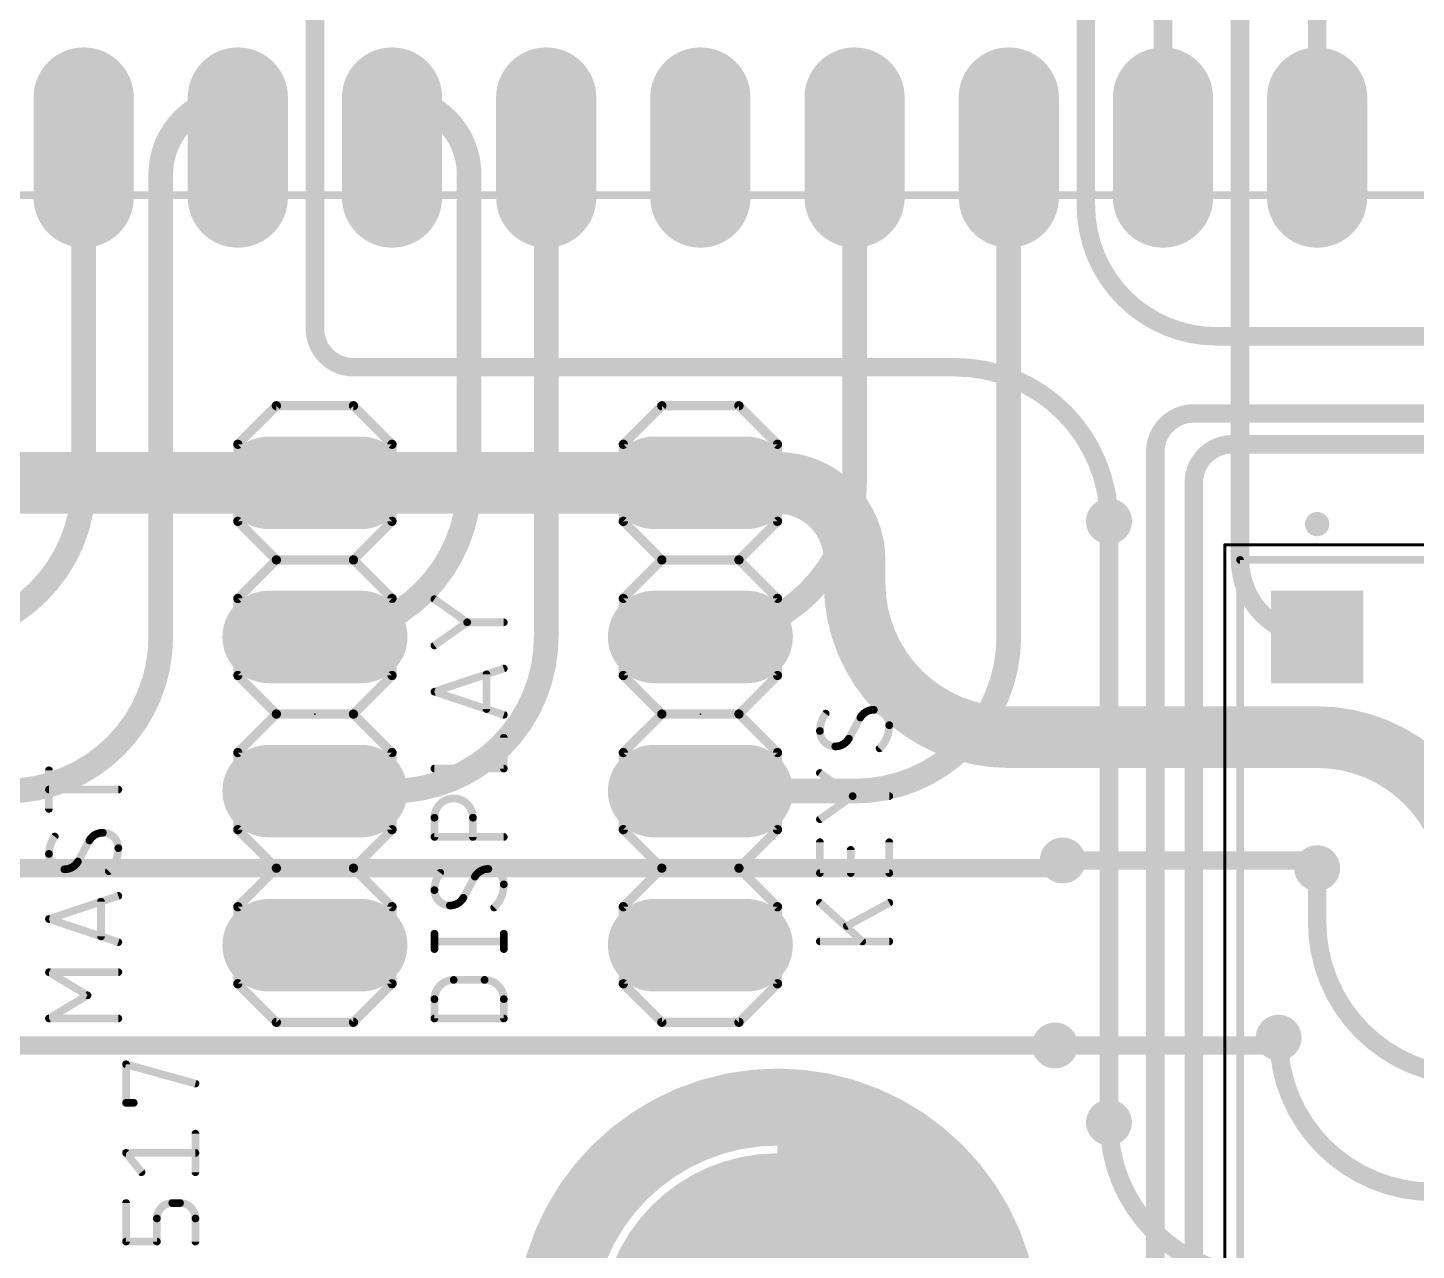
# Model space of a CAD drawing. Extents: x -4 to 102, y -3 to 61.
# Drawn here: x 9.24 to 32.11, y 16.56 to 36.71 of the extents above; entities that cross this region are included whole.
import ezdxf

# ---------------------------------------------------------------- set-up
doc = ezdxf.new("R2010")
doc.units = 0
for name, color, linetype in [('1', 12, 'CONTINUOUS'), ('16', 132, 'CONTINUOUS'), ('17', 110, 'CONTINUOUS'), ('18', 110, 'CONTINUOUS'), ('21', 253, 'CONTINUOUS'), ('23', 53, 'CONTINUOUS'), ('25', 253, 'CONTINUOUS'), ('27', 253, 'CONTINUOUS'), ('39', 12, 'CONTINUOUS'), ('40', 132, 'CONTINUOUS'), ('43', 110, 'CONTINUOUS'), ('51', 253, 'CONTINUOUS')]:
    doc.layers.add(name, color=color, linetype=linetype)

# ---------------------------------------------------------------- blocks, each defined once
blk = doc.blocks.new('RECT')
blk.add_solid([(-0.5, -0.5), (0.5, -0.5), (-0.5, 0.5), (0.5, 0.5)])
blk = doc.blocks.new('LONGP100')
at = {"const_width": 1}
blk.add_lwpolyline([(-0.5, 0), (0.5, 0)], dxfattribs=at)
at = {"const_width": 0.5}
for points in [[(-0.5, 0.25, 1), (-0.5, -0.25)], [(0.5, -0.25, 1), (0.5, 0.25)]]:
    blk.add_lwpolyline(points, format="xyb", dxfattribs=at)
blk = doc.blocks.new('ROUNDP')
at = {"const_width": 0.5}
blk.add_lwpolyline([(0, -0.25, 1), (0, 0.25, 1), (0, -0.25)], format="xyb", dxfattribs=at)
blk = doc.blocks.new('OFFSETP100')
at = {"const_width": 1}
blk.add_lwpolyline([(0, 0), (1, 0)], dxfattribs=at)
at = {"const_width": 0.5}
for points in [[(0, 0.25, 1), (0, -0.25)], [(1, -0.25, 1), (1, 0.25)]]:
    blk.add_lwpolyline(points, format="xyb", dxfattribs=at)
blk = doc.blocks.new('SQUAREP')
blk.add_solid([(-0.5, -0.5), (0.5, -0.5), (-0.5, 0.5), (0.5, 0.5)])
blk = doc.blocks.new('ROUNDV')
at = {"const_width": 0.5}
blk.add_lwpolyline([(0, -0.25, 1), (0, 0.25, 1), (0, -0.25)], format="xyb", dxfattribs=at)

msp = doc.modelspace()

# ---------------------------------------------------------------- linework, layer by layer
at = {"layer": '1'}
for points, const_width in [([(27.94, 35.56), (27.94, 38.1)], 0.3048), ([(26.67, 37.592), (26.67, 33.782)], 0.3048), ([(30.48, 35.56), (30.48, 37.185)], 0.3048), ([(10.16, 29.21), (10.16, 35.56)], 0.4064), ([(17.78, 26.67), (17.78, 35.56)], 0.4064), ([(22.86, 29.21), (22.86, 35.56)], 0.4064), ([(25.4, 26.67), (25.4, 35.56)], 0.4064), ([(11.43, 26.67), (11.43, 34.29)], 0.4064), ([(16.51, 29.21), (16.51, 34.29)], 0.4064), ([(28.829, 31.623), (39.243, 31.623)], 0.3048), ([(28.448, 30.353), (59.69, 30.353)], 0.3048), ([(29.083, 29.845), (61.341, 29.845)], 0.3048), ([(27.813, 11.811), (27.813, 29.718)], 0.3048), ([(28.448, 11.938), (28.448, 29.21)], 0.3048), ([(27.051, 28.575), (27.051, 18.669)], 0.3048), ([(13.97, 24.13), (15.24, 24.13)], 0.4064), ([(20.32, 24.13), (22.86, 24.13)], 0.4064), ([(6.604, 22.86), (26.162, 22.86)], 0.3048), ([(30.48, 22.86), (30.48, 21.971)], 0.3048), ([(6.35, 19.939), (26.162, 19.939)], 0.3048)]:
    msp.add_lwpolyline(points, dxfattribs=dict(at, const_width=const_width))
for points, const_width in [([(10.2616, 35.56, 1), (10.0584, 35.56)], 0.2032), ([(12.7, 35.56, 0.4142), (11.43, 34.29)], 0.4064), ([(12.7, 35.4584, 1), (12.7, 35.6616)], 0.2032), ([(16.51, 34.29, 0.4142), (15.24, 35.56)], 0.4064), ([(15.24, 35.6616, 1), (15.24, 35.4584)], 0.2032), ([(17.8816, 35.56, 1), (17.6784, 35.56)], 0.2032), ([(22.9616, 35.56, 1), (22.7584, 35.56)], 0.2032), ([(25.5016, 35.56, 1), (25.2984, 35.56)], 0.2032), ([(27.8638, 35.56, 1), (28.0162, 35.56)], 0.1524), ([(30.4038, 35.56, 1), (30.5562, 35.56)], 0.1524), ([(11.5316, 34.29, 1), (11.3284, 34.29)], 0.2032), ([(11.3284, 34.29, 1), (11.5316, 34.29)], 0.2032), ([(16.6116, 34.29, 1), (16.4084, 34.29)], 0.2032), ([(16.4084, 34.29, 1), (16.6116, 34.29)], 0.2032), ([(26.67, 33.782, 0.4142), (28.829, 31.623)], 0.3048), ([(26.7462, 33.782, 1), (26.5938, 33.782)], 0.1524), ([(26.5938, 33.782, 1), (26.7462, 33.782)], 0.1524), ([(28.829, 31.6992, 1), (28.829, 31.5468)], 0.1524), ([(28.829, 31.5468, 1), (28.829, 31.6992)], 0.1524), ([(28.448, 30.353, 0.4142), (27.813, 29.718)], 0.3048), ([(28.448, 30.4292, 1), (28.448, 30.2768)], 0.1524), ([(28.448, 30.2768, 1), (28.448, 30.4292)], 0.1524), ([(29.083, 29.845, 0.4142), (28.448, 29.21)], 0.3048), ([(29.083, 29.9212, 1), (29.083, 29.7688)], 0.1524), ([(29.083, 29.7688, 1), (29.083, 29.9212)], 0.1524), ([(27.8892, 29.718, 1), (27.7368, 29.718)], 0.1524), ([(27.7368, 29.718, 1), (27.8892, 29.718)], 0.1524), ([(7.62, 26.67, 0.4142), (10.16, 29.21)], 0.4064), ([(10.2616, 29.21, 1), (10.0584, 29.21)], 0.2032), ([(10.0584, 29.21, 1), (10.2616, 29.21)], 0.2032), ([(13.97, 26.67, 0.4142), (16.51, 29.21)], 0.4064), ([(16.6116, 29.21, 1), (16.4084, 29.21)], 0.2032), ([(16.4084, 29.21, 1), (16.6116, 29.21)], 0.2032), ([(20.32, 26.67, 0.4142), (22.86, 29.21)], 0.4064), ([(22.9616, 29.21, 1), (22.7584, 29.21)], 0.2032), ([(22.7584, 29.21, 1), (22.9616, 29.21)], 0.2032), ([(28.5242, 29.21, 1), (28.3718, 29.21)], 0.1524), ([(28.3718, 29.21, 1), (28.5242, 29.21)], 0.1524), ([(27.1272, 28.575, 1), (26.9748, 28.575)], 0.1524), ([(8.89, 24.13, 0.4142), (11.43, 26.67)], 0.4064), ([(11.5316, 26.67, 1), (11.3284, 26.67)], 0.2032), ([(11.3284, 26.67, 1), (11.5316, 26.67)], 0.2032), ([(13.97, 26.7716, 1), (13.97, 26.5684)], 0.2032), ([(15.24, 24.13, 0.4142), (17.78, 26.67)], 0.4064), ([(17.8816, 26.67, 1), (17.6784, 26.67)], 0.2032), ([(17.6784, 26.67, 1), (17.8816, 26.67)], 0.2032), ([(20.32, 26.7716, 1), (20.32, 26.5684)], 0.2032), ([(22.86, 24.13, 0.4142), (25.4, 26.67)], 0.4064), ([(25.5016, 26.67, 1), (25.2984, 26.67)], 0.2032), ([(25.2984, 26.67, 1), (25.5016, 26.67)], 0.2032), ([(13.97, 24.2316, 1), (13.97, 24.0284)], 0.2032), ([(15.24, 24.2316, 1), (15.24, 24.0284)], 0.2032), ([(15.24, 24.0284, 1), (15.24, 24.2316)], 0.2032), ([(20.32, 24.2316, 1), (20.32, 24.0284)], 0.2032), ([(22.86, 24.2316, 1), (22.86, 24.0284)], 0.2032), ([(22.86, 24.0284, 1), (22.86, 24.2316)], 0.2032), ([(26.162, 22.86, 0.4142), (26.289, 22.987)], 0.3048), ([(26.3652, 22.987, 1), (26.2128, 22.987)], 0.1524), ([(26.162, 22.9362, 1), (26.162, 22.7838)], 0.1524), ([(26.162, 22.7838, 1), (26.162, 22.9362)], 0.1524), ([(30.5562, 22.86, 1), (30.4038, 22.86)], 0.1524), ([(30.48, 21.971, 0.4142), (33.02, 19.431)], 0.3048), ([(30.5562, 21.971, 1), (30.4038, 21.971)], 0.1524), ([(30.4038, 21.971, 1), (30.5562, 21.971)], 0.1524), ([(29.845, 20.066, 0.4142), (32.385, 17.526)], 0.3048), ([(29.9212, 20.066, 1), (29.7688, 20.066)], 0.1524), ([(26.162, 19.8628, 1), (26.162, 20.0152)], 0.1524), ([(26.9748, 18.669, 1), (27.1272, 18.669)], 0.1524)]:
    msp.add_lwpolyline(points, format="xyb", dxfattribs=dict(at, const_width=const_width))
at = {"layer": '16'}
for points, const_width in [([(29.21, 45.466), (29.21, 27.94)], 0.3048), ([(13.97, 43.053), (13.97, 31.75)], 0.3048), ([(14.605, 31.115), (24.511, 31.115)], 0.3048), ([(7.62, 29.21), (13.97, 29.21)], 1.016), ([(13.97, 29.21), (20.32, 29.21)], 1.016), ([(21.59, 29.21), (20.32, 29.21)], 1.016), ([(22.86, 27.559), (22.86, 27.94)], 1.016), ([(30.48, 25.019), (25.4, 25.019)], 1.016), ([(26.289, 22.987), (30.353, 22.987)], 0.3048), ([(26.162, 19.939), (29.718, 19.939)], 0.3048)]:
    msp.add_lwpolyline(points, dxfattribs=dict(at, const_width=const_width))
for points, const_width in [([(13.97, 31.75, 0.4142), (14.605, 31.115)], 0.3048), ([(14.0462, 31.75, 1), (13.8938, 31.75)], 0.1524), ([(13.8938, 31.75, 1), (14.0462, 31.75)], 0.1524), ([(14.605, 31.1912, 1), (14.605, 31.0388)], 0.1524), ([(14.605, 31.0388, 1), (14.605, 31.1912)], 0.1524), ([(27.051, 28.575, 0.4142), (24.511, 31.115)], 0.3048), ([(24.511, 31.1912, 1), (24.511, 31.0388)], 0.1524), ([(24.511, 31.0388, 1), (24.511, 31.1912)], 0.1524), ([(13.97, 29.464, 1), (13.97, 28.956)], 0.508), ([(13.97, 28.956, 1), (13.97, 29.464)], 0.508), ([(20.32, 29.464, 1), (20.32, 28.956)], 0.508), ([(20.32, 28.956, 1), (20.32, 29.464)], 0.508), ([(22.86, 27.94, 0.4142), (21.59, 29.21)], 1.016), ([(21.59, 29.464, 1), (21.59, 28.956)], 0.508), ([(21.59, 28.956, 1), (21.59, 29.464)], 0.508), ([(26.9748, 28.575, 1), (27.1272, 28.575)], 0.1524), ([(23.114, 27.94, 1), (22.606, 27.94)], 0.508), ([(22.606, 27.94, 1), (23.114, 27.94)], 0.508), ([(22.86, 27.559, 0.4142), (25.4, 25.019)], 1.016), ([(23.114, 27.559, 1), (22.606, 27.559)], 0.508), ([(29.21, 27.94, 0.4142), (30.48, 26.67)], 0.3048), ([(29.2862, 27.94, 1), (29.1338, 27.94)], 0.1524), ([(29.1338, 27.94, 1), (29.2862, 27.94)], 0.1524), ([(22.606, 27.559, 1), (23.114, 27.559)], 0.508), ([(30.48, 26.5938, 1), (30.48, 26.7462)], 0.1524), ([(25.4, 25.273, 1), (25.4, 24.765)], 0.508), ([(25.4, 24.765, 1), (25.4, 25.273)], 0.508), ([(33.02, 22.479, 0.4142), (30.48, 25.019)], 1.016), ([(30.48, 25.273, 1), (30.48, 24.765)], 0.508), ([(30.48, 24.765, 1), (30.48, 25.273)], 0.508), ([(26.289, 23.0632, 1), (26.289, 22.9108)], 0.1524), ([(30.48, 22.86, 0.4142), (30.353, 22.987)], 0.3048), ([(30.353, 23.0632, 1), (30.353, 22.9108)], 0.1524), ([(30.353, 22.9108, 1), (30.353, 23.0632)], 0.1524), ([(30.4038, 22.86, 1), (30.5562, 22.86)], 0.1524), ([(29.718, 19.939, 0.4142), (29.845, 20.066)], 0.3048), ([(29.9212, 20.066, 1), (29.7688, 20.066)], 0.1524), ([(26.162, 20.0152, 1), (26.162, 19.8628)], 0.1524), ([(29.718, 20.0152, 1), (29.718, 19.8628)], 0.1524), ([(29.718, 19.8628, 1), (29.718, 20.0152)], 0.1524), ([(27.051, 18.669, 0.4142), (29.591, 16.129)], 0.3048), ([(27.1272, 18.669, 1), (26.9748, 18.669)], 0.1524)]:
    msp.add_lwpolyline(points, format="xyb", dxfattribs=dict(at, const_width=const_width))
at = {"layer": '21'}
for points, const_width in [([(52.17, 33.95), (1.17, 33.95)], 0.127), ([(13.335, 30.48), (12.7, 29.845)], 0.1524), ([(14.605, 30.48), (13.335, 30.48)], 0.1524), ([(15.24, 29.845), (14.605, 30.48)], 0.1524), ([(19.685, 30.48), (19.05, 29.845)], 0.1524), ([(20.955, 30.48), (19.685, 30.48)], 0.1524), ([(21.59, 29.845), (20.955, 30.48)], 0.1524), ([(12.7, 28.575), (12.7, 29.845)], 0.1524), ([(15.24, 29.845), (15.24, 28.575)], 0.1524), ([(19.05, 28.575), (19.05, 29.845)], 0.1524), ([(21.59, 29.845), (21.59, 28.575)], 0.1524), ([(13.335, 27.94), (12.7, 28.575)], 0.1524), ([(15.24, 28.575), (14.605, 27.94)], 0.1524), ([(19.685, 27.94), (19.05, 28.575)], 0.1524), ([(21.59, 28.575), (20.955, 27.94)], 0.1524), ([(12.7, 27.305), (13.335, 27.94)], 0.1524), ([(14.605, 27.94), (13.335, 27.94)], 0.1524), ([(14.605, 27.94), (15.24, 27.305)], 0.1524), ([(19.05, 27.305), (19.685, 27.94)], 0.1524), ([(20.955, 27.94), (19.685, 27.94)], 0.1524), ([(20.955, 27.94), (21.59, 27.305)], 0.1524), ([(49.53, 27.94), (29.21, 27.94)], 0.127), ([(29.21, 27.94), (29.21, 12.7)], 0.127), ([(12.7, 26.035), (12.7, 27.305)], 0.1524), ([(15.24, 27.305), (15.24, 26.035)], 0.1524), ([(19.05, 26.035), (19.05, 27.305)], 0.1524), ([(21.59, 27.305), (21.59, 26.035)], 0.1524), ([(13.335, 25.4), (12.7, 26.035)], 0.1524), ([(15.24, 26.035), (14.605, 25.4)], 0.1524), ([(19.685, 25.4), (19.05, 26.035)], 0.1524), ([(21.59, 26.035), (20.955, 25.4)], 0.1524), ([(12.7, 24.765), (13.335, 25.4)], 0.1524), ([(14.605, 25.4), (13.335, 25.4)], 0.1524), ([(14.605, 25.4), (15.24, 24.765)], 0.1524), ([(19.05, 24.765), (19.685, 25.4)], 0.1524), ([(20.955, 25.4), (19.685, 25.4)], 0.1524), ([(20.955, 25.4), (21.59, 24.765)], 0.1524), ([(12.7, 23.495), (12.7, 24.765)], 0.1524), ([(15.24, 24.765), (15.24, 23.495)], 0.1524), ([(19.05, 23.495), (19.05, 24.765)], 0.1524), ([(21.59, 24.765), (21.59, 23.495)], 0.1524), ([(13.335, 22.86), (12.7, 23.495)], 0.1524), ([(15.24, 23.495), (14.605, 22.86)], 0.1524), ([(19.685, 22.86), (19.05, 23.495)], 0.1524), ([(21.59, 23.495), (20.955, 22.86)], 0.1524), ([(13.335, 22.86), (12.7, 22.225)], 0.1524), ([(14.605, 22.86), (13.335, 22.86)], 0.1524), ([(15.24, 22.225), (14.605, 22.86)], 0.1524), ([(19.685, 22.86), (19.05, 22.225)], 0.1524), ([(20.955, 22.86), (19.685, 22.86)], 0.1524), ([(21.59, 22.225), (20.955, 22.86)], 0.1524), ([(12.7, 20.955), (12.7, 22.225)], 0.1524), ([(15.24, 22.225), (15.24, 20.955)], 0.1524), ([(19.05, 20.955), (19.05, 22.225)], 0.1524), ([(21.59, 22.225), (21.59, 20.955)], 0.1524), ([(13.335, 20.32), (12.7, 20.955)], 0.1524), ([(15.24, 20.955), (14.605, 20.32)], 0.1524), ([(19.685, 20.32), (19.05, 20.955)], 0.1524), ([(21.59, 20.955), (20.955, 20.32)], 0.1524), ([(14.605, 20.32), (13.335, 20.32)], 0.1524), ([(20.955, 20.32), (19.685, 20.32)], 0.1524)]:
    msp.add_lwpolyline(points, dxfattribs=dict(at, const_width=const_width))
for points, const_width in [([(13.335, 30.5181, 1), (13.335, 30.4419)], 0.0762), ([(13.3619, 30.4531, 1), (13.3081, 30.5069)], 0.0762), ([(14.6319, 30.5069, 1), (14.5781, 30.4531)], 0.0762), ([(14.605, 30.4419, 1), (14.605, 30.5181)], 0.0762), ([(19.685, 30.5181, 1), (19.685, 30.4419)], 0.0762), ([(19.7119, 30.4531, 1), (19.6581, 30.5069)], 0.0762), ([(20.9819, 30.5069, 1), (20.9281, 30.4531)], 0.0762), ([(20.955, 30.4419, 1), (20.955, 30.5181)], 0.0762), ([(12.7381, 29.845, 1), (12.6619, 29.845)], 0.0762), ([(12.6731, 29.8719, 1), (12.7269, 29.8181)], 0.0762), ([(15.2781, 29.845, 1), (15.2019, 29.845)], 0.0762), ([(15.2131, 29.8181, 1), (15.2669, 29.8719)], 0.0762), ([(19.0881, 29.845, 1), (19.0119, 29.845)], 0.0762), ([(19.0231, 29.8719, 1), (19.0769, 29.8181)], 0.0762), ([(21.6281, 29.845, 1), (21.5519, 29.845)], 0.0762), ([(21.5631, 29.8181, 1), (21.6169, 29.8719)], 0.0762), ([(12.6619, 28.575, 1), (12.7381, 28.575)], 0.0762), ([(12.7269, 28.6019, 1), (12.6731, 28.5481)], 0.0762), ([(15.2019, 28.575, 1), (15.2781, 28.575)], 0.0762), ([(15.2669, 28.5481, 1), (15.2131, 28.6019)], 0.0762), ([(19.0119, 28.575, 1), (19.0881, 28.575)], 0.0762), ([(19.0769, 28.6019, 1), (19.0231, 28.5481)], 0.0762), ([(21.5519, 28.575, 1), (21.6281, 28.575)], 0.0762), ([(21.6169, 28.5481, 1), (21.5631, 28.6019)], 0.0762), ([(30.48, 28.43, 1), (30.48, 28.63, 1), (30.48, 28.43)], 0.2), ([(13.335, 27.9781, 1), (13.335, 27.9019)], 0.0762), ([(13.3619, 27.9131, 1), (13.3081, 27.9669)], 0.0762), ([(13.3081, 27.9131, 1), (13.3619, 27.9669)], 0.0762), ([(14.6319, 27.9669, 1), (14.5781, 27.9131)], 0.0762), ([(14.5781, 27.9669, 1), (14.6319, 27.9131)], 0.0762), ([(14.605, 27.9019, 1), (14.605, 27.9781)], 0.0762), ([(19.685, 27.9781, 1), (19.685, 27.9019)], 0.0762), ([(19.7119, 27.9131, 1), (19.6581, 27.9669)], 0.0762), ([(19.6581, 27.9131, 1), (19.7119, 27.9669)], 0.0762), ([(20.9819, 27.9669, 1), (20.9281, 27.9131)], 0.0762), ([(20.9281, 27.9669, 1), (20.9819, 27.9131)], 0.0762), ([(20.955, 27.9019, 1), (20.955, 27.9781)], 0.0762), ([(29.21, 27.9718, 1), (29.21, 27.9083)], 0.0635), ([(29.2417, 27.94, 1), (29.1783, 27.94)], 0.0635), ([(12.7381, 27.305, 1), (12.6619, 27.305)], 0.0762), ([(12.6731, 27.3319, 1), (12.7269, 27.2781)], 0.0762), ([(15.2781, 27.305, 1), (15.2019, 27.305)], 0.0762), ([(15.2131, 27.2781, 1), (15.2669, 27.3319)], 0.0762), ([(19.0881, 27.305, 1), (19.0119, 27.305)], 0.0762), ([(19.0231, 27.3319, 1), (19.0769, 27.2781)], 0.0762), ([(21.6281, 27.305, 1), (21.5519, 27.305)], 0.0762), ([(21.5631, 27.2781, 1), (21.6169, 27.3319)], 0.0762), ([(12.7269, 26.0619, 1), (12.6731, 26.0081)], 0.0762), ([(15.2669, 26.0081, 1), (15.2131, 26.0619)], 0.0762), ([(19.0769, 26.0619, 1), (19.0231, 26.0081)], 0.0762), ([(21.6169, 26.0081, 1), (21.5631, 26.0619)], 0.0762), ([(12.6619, 26.035, 1), (12.7381, 26.035)], 0.0762), ([(15.2019, 26.035, 1), (15.2781, 26.035)], 0.0762), ([(19.0119, 26.035, 1), (19.0881, 26.035)], 0.0762), ([(21.5519, 26.035, 1), (21.6281, 26.035)], 0.0762), ([(13.335, 25.4381, 1), (13.335, 25.3619)], 0.0762), ([(13.3619, 25.3731, 1), (13.3081, 25.4269)], 0.0762), ([(13.3081, 25.3731, 1), (13.3619, 25.4269)], 0.0762), ([(14.6319, 25.4269, 1), (14.5781, 25.3731)], 0.0762), ([(14.5781, 25.4269, 1), (14.6319, 25.3731)], 0.0762), ([(14.605, 25.3619, 1), (14.605, 25.4381)], 0.0762), ([(19.685, 25.4381, 1), (19.685, 25.3619)], 0.0762), ([(19.7119, 25.3731, 1), (19.6581, 25.4269)], 0.0762), ([(19.6581, 25.3731, 1), (19.7119, 25.4269)], 0.0762), ([(20.9819, 25.4269, 1), (20.9281, 25.3731)], 0.0762), ([(20.9281, 25.4269, 1), (20.9819, 25.3731)], 0.0762), ([(20.955, 25.3619, 1), (20.955, 25.4381)], 0.0762), ([(12.7381, 24.765, 1), (12.6619, 24.765)], 0.0762), ([(12.6731, 24.7919, 1), (12.7269, 24.7381)], 0.0762), ([(15.2781, 24.765, 1), (15.2019, 24.765)], 0.0762), ([(15.2131, 24.7381, 1), (15.2669, 24.7919)], 0.0762), ([(19.0881, 24.765, 1), (19.0119, 24.765)], 0.0762), ([(19.0231, 24.7919, 1), (19.0769, 24.7381)], 0.0762), ([(21.6281, 24.765, 1), (21.5519, 24.765)], 0.0762), ([(21.5631, 24.7381, 1), (21.6169, 24.7919)], 0.0762), ([(12.7269, 23.5219, 1), (12.6731, 23.4681)], 0.0762), ([(15.2669, 23.4681, 1), (15.2131, 23.5219)], 0.0762), ([(19.0769, 23.5219, 1), (19.0231, 23.4681)], 0.0762), ([(21.6169, 23.4681, 1), (21.5631, 23.5219)], 0.0762), ([(12.6619, 23.495, 1), (12.7381, 23.495)], 0.0762), ([(15.2019, 23.495, 1), (15.2781, 23.495)], 0.0762), ([(19.0119, 23.495, 1), (19.0881, 23.495)], 0.0762), ([(21.5519, 23.495, 1), (21.6281, 23.495)], 0.0762), ([(13.335, 22.8981, 1), (13.335, 22.8219)], 0.0762), ([(13.3619, 22.8331, 1), (13.3081, 22.8869)], 0.0762), ([(13.3081, 22.8331, 1), (13.3619, 22.8869)], 0.0762), ([(14.6319, 22.8869, 1), (14.5781, 22.8331)], 0.0762), ([(14.5781, 22.8869, 1), (14.6319, 22.8331)], 0.0762), ([(14.605, 22.8219, 1), (14.605, 22.8981)], 0.0762), ([(19.685, 22.8981, 1), (19.685, 22.8219)], 0.0762), ([(19.7119, 22.8331, 1), (19.6581, 22.8869)], 0.0762), ([(19.6581, 22.8331, 1), (19.7119, 22.8869)], 0.0762), ([(20.9819, 22.8869, 1), (20.9281, 22.8331)], 0.0762), ([(20.9281, 22.8869, 1), (20.9819, 22.8331)], 0.0762), ([(20.955, 22.8219, 1), (20.955, 22.8981)], 0.0762), ([(12.7381, 22.225, 1), (12.6619, 22.225)], 0.0762), ([(12.6731, 22.2519, 1), (12.7269, 22.1981)], 0.0762), ([(15.2781, 22.225, 1), (15.2019, 22.225)], 0.0762), ([(15.2131, 22.1981, 1), (15.2669, 22.2519)], 0.0762), ([(19.0881, 22.225, 1), (19.0119, 22.225)], 0.0762), ([(19.0231, 22.2519, 1), (19.0769, 22.1981)], 0.0762), ([(21.6281, 22.225, 1), (21.5519, 22.225)], 0.0762), ([(21.5631, 22.1981, 1), (21.6169, 22.2519)], 0.0762), ([(12.6619, 20.955, 1), (12.7381, 20.955)], 0.0762), ([(12.7269, 20.9819, 1), (12.6731, 20.9281)], 0.0762), ([(15.2019, 20.955, 1), (15.2781, 20.955)], 0.0762), ([(15.2669, 20.9281, 1), (15.2131, 20.9819)], 0.0762), ([(19.0119, 20.955, 1), (19.0881, 20.955)], 0.0762), ([(19.0769, 20.9819, 1), (19.0231, 20.9281)], 0.0762), ([(21.5519, 20.955, 1), (21.6281, 20.955)], 0.0762), ([(21.6169, 20.9281, 1), (21.5631, 20.9819)], 0.0762), ([(13.335, 20.3581, 1), (13.335, 20.2819)], 0.0762), ([(13.3081, 20.2931, 1), (13.3619, 20.3469)], 0.0762), ([(14.5781, 20.3469, 1), (14.6319, 20.2931)], 0.0762), ([(14.605, 20.2819, 1), (14.605, 20.3581)], 0.0762), ([(19.685, 20.3581, 1), (19.685, 20.2819)], 0.0762), ([(19.6581, 20.2931, 1), (19.7119, 20.3469)], 0.0762), ([(20.9281, 20.3469, 1), (20.9819, 20.2931)], 0.0762), ([(20.955, 20.2819, 1), (20.955, 20.3581)], 0.0762), ([(21.59, 11.811, 1), (21.59, 18.669, 1), (21.59, 11.811)], 0.1524), ([(21.59, 13.54, 1), (21.59, 16.94, 1), (21.59, 13.54)], 0.2032)]:
    msp.add_lwpolyline(points, format="xyb", dxfattribs=dict(at, const_width=const_width))
at = {"layer": '23'}
for p in [(13.97, 25.4), (20.32, 25.4)]:
    msp.add_point(p, dxfattribs=at)
at = {"layer": '25', "const_width": 0.127}
for points in [[(16.4782, 26.9113), (15.9385, 27.2923)], [(15.9385, 26.5303), (16.4782, 26.9113)], [(17.0815, 26.9113), (16.4782, 26.9113)], [(15.9385, 25.7683), (17.0815, 26.1493)], [(16.7958, 26.054), (16.7958, 25.4825)], [(17.0815, 25.3873), (15.9385, 25.7683)], [(22.9552, 25.3428), (22.7647, 24.9936)], [(17.0815, 24.5008), (17.0815, 25.0088)], [(9.5885, 23.8379), (9.5885, 24.4729)], [(15.9385, 24.5008), (17.0815, 24.5008)], [(22.8283, 24.0474), (22.2885, 24.4284)], [(10.7315, 24.1554), (9.5885, 24.1554)], [(22.2885, 23.6664), (22.8283, 24.0474)], [(23.4315, 24.0474), (22.8283, 24.0474)], [(15.9385, 23.3743), (15.9385, 23.6919)], [(16.5735, 23.6919), (16.5735, 23.3743)], [(10.2553, 23.3172), (10.0648, 22.968)], [(17.0815, 23.3743), (15.9385, 23.3743)], [(22.2885, 22.78), (22.2885, 23.288)], [(23.4315, 23.288), (23.4315, 22.78)], [(22.7965, 22.78), (22.7965, 23.161)], [(16.6053, 22.7203), (16.4148, 22.3711)], [(23.4315, 22.78), (22.2885, 22.78)], [(9.5885, 22.0218), (10.7315, 22.4028)], [(10.4458, 22.3076), (10.4458, 21.7361)], [(22.2885, 22.2885), (22.987, 21.6535)], [(23.4315, 22.2885), (22.733, 21.9075)], [(10.7315, 21.6408), (9.5885, 22.0218)], [(15.9385, 21.5265), (15.9385, 21.7805)], [(17.0815, 21.5265), (17.0815, 21.7805)], [(15.9385, 21.6535), (17.0815, 21.6535)], [(23.4315, 21.6535), (22.2885, 21.6535)], [(10.2235, 20.7645), (9.5885, 21.1455)], [(9.5885, 21.1455), (10.7315, 21.1455)], [(16.256, 21.0185), (16.764, 21.0185)], [(9.5885, 20.3835), (10.2235, 20.7645)], [(15.9385, 20.3835), (15.9385, 20.701)], [(17.0815, 20.701), (17.0815, 20.3835)], [(10.7315, 20.3835), (9.5885, 20.3835)], [(17.0815, 20.3835), (15.9385, 20.3835)]]:
    msp.add_lwpolyline(points, dxfattribs=at)
at = {"layer": '25'}
for points, const_width in [([(15.9568, 27.3182, 1), (15.9202, 27.2664)], 0.0635), ([(16.4782, 26.943, 1), (16.4782, 26.8795)], 0.0635), ([(16.4966, 26.8854, 1), (16.4599, 26.9372)], 0.0635), ([(16.4599, 26.8854, 1), (16.4966, 26.9372)], 0.0635), ([(17.0815, 26.8795, 1), (17.0815, 26.943)], 0.0635), ([(15.9202, 26.5562, 1), (15.9568, 26.5044)], 0.0635), ([(16.8275, 26.054, 1), (16.764, 26.054)], 0.0635), ([(17.0915, 26.1192, 1), (17.0715, 26.1794)], 0.0635), ([(15.9485, 25.7984, 1), (15.9285, 25.7382)], 0.0635), ([(15.9285, 25.7984, 1), (15.9485, 25.7382)], 0.0635), ([(16.764, 25.4825, 1), (16.8275, 25.4825)], 0.0635), ([(17.0715, 25.3572, 1), (17.0915, 25.4174)], 0.0635), ([(22.3838, 25.4063, 0.1623), (22.2885, 25.1206)], 0.127), ([(22.4091, 25.3873, 1), (22.3584, 25.4254)], 0.0635), ([(23.1775, 25.4698, 0.2656), (22.9552, 25.3428)], 0.127), ([(22.9279, 25.359, 1), (22.9826, 25.3267)], 0.0635), ([(22.9831, 25.3276, 1), (22.9274, 25.3581)], 0.0635), ([(23.1775, 25.5016, 1), (23.1775, 25.4381)], 0.0635), ([(23.4315, 25.2158, 0.4142), (23.1775, 25.4698)], 0.127), ([(23.1775, 25.4381, 1), (23.1775, 25.5016)], 0.0635), ([(22.2885, 25.1206, 0.4142), (22.5425, 24.8666)], 0.127), ([(22.3203, 25.1206, 1), (22.2568, 25.1206)], 0.0635), ([(23.2728, 24.8348, 0.2), (23.4315, 25.2158)], 0.127), ([(23.4632, 25.2158, 1), (23.3998, 25.2158)], 0.0635), ([(23.3998, 25.2158, 1), (23.4632, 25.2158)], 0.0635), ([(17.1133, 25.0088, 1), (17.0498, 25.0088)], 0.0635), ([(22.2568, 25.1206, 1), (22.3203, 25.1206)], 0.0635), ([(22.5425, 24.8666, 0.2656), (22.7647, 24.9936)], 0.127), ([(22.7369, 25.0088, 1), (22.7926, 24.9784)], 0.0635), ([(22.7921, 24.9775, 1), (22.7374, 25.0097)], 0.0635), ([(22.5425, 24.8983, 1), (22.5425, 24.8348)], 0.0635), ([(22.5425, 24.8348, 1), (22.5425, 24.8983)], 0.0635), ([(23.2504, 24.8574, 1), (23.2951, 24.8123)], 0.0635), ([(9.6203, 24.4729, 1), (9.5567, 24.4729)], 0.0635), ([(15.9385, 24.5326, 1), (15.9385, 24.4691)], 0.0635), ([(17.0498, 24.5008, 1), (17.1133, 24.5008)], 0.0635), ([(17.0815, 24.4691, 1), (17.0815, 24.5326)], 0.0635), ([(22.3068, 24.4544, 1), (22.2702, 24.4025)], 0.0635), ([(9.5885, 24.1871, 1), (9.5885, 24.1237)], 0.0635), ([(10.7315, 24.1237, 1), (10.7315, 24.1871)], 0.0635), ([(16.5735, 23.6919, 1), (15.9385, 23.6919)], 0.127), ([(22.8283, 24.0792, 1), (22.8283, 24.0157)], 0.0635), ([(22.8466, 24.0215, 1), (22.8099, 24.0734)], 0.0635), ([(22.8099, 24.0215, 1), (22.8466, 24.0734)], 0.0635), ([(23.4315, 24.0157, 1), (23.4315, 24.0792)], 0.0635), ([(9.5567, 23.8379, 1), (9.6203, 23.8379)], 0.0635), ([(15.9703, 23.6919, 1), (15.9068, 23.6919)], 0.0635), ([(15.9068, 23.6919, 1), (15.9703, 23.6919)], 0.0635), ([(16.6052, 23.6919, 1), (16.5418, 23.6919)], 0.0635), ([(16.5418, 23.6919, 1), (16.6052, 23.6919)], 0.0635), ([(22.2702, 23.6924, 1), (22.3068, 23.6405)], 0.0635), ([(9.6837, 23.3807, 0.1623), (9.5885, 23.095)], 0.127), ([(9.7091, 23.3616, 1), (9.6584, 23.3998)], 0.0635), ([(10.4775, 23.4442, 0.2656), (10.2553, 23.3172)], 0.127), ([(10.2279, 23.3333, 1), (10.2826, 23.3011)], 0.0635), ([(10.2831, 23.302, 1), (10.2274, 23.3324)], 0.0635), ([(10.7315, 23.1902, 0.4142), (10.4775, 23.4442)], 0.127), ([(10.4775, 23.476, 1), (10.4775, 23.4125)], 0.0635), ([(10.4775, 23.4125, 1), (10.4775, 23.476)], 0.0635), ([(15.9385, 23.4061, 1), (15.9385, 23.3426)], 0.0635), ([(15.9068, 23.3743, 1), (15.9703, 23.3743)], 0.0635), ([(16.5418, 23.3743, 1), (16.6052, 23.3743)], 0.0635), ([(17.0815, 23.3426, 1), (17.0815, 23.4061)], 0.0635), ([(22.3203, 23.288, 1), (22.2568, 23.288)], 0.0635), ([(23.4632, 23.288, 1), (23.3998, 23.288)], 0.0635), ([(9.6203, 23.095, 1), (9.5567, 23.095)], 0.0635), ([(9.5567, 23.0949, 1), (9.6203, 23.095)], 0.0635), ([(9.5885, 23.095, 0.4142), (9.8425, 22.8409)], 0.127), ([(10.5728, 22.8092, 0.2), (10.7315, 23.1902)], 0.127), ([(10.7633, 23.1902, 1), (10.6997, 23.1902)], 0.0635), ([(10.6997, 23.1902, 1), (10.7633, 23.1902)], 0.0635), ([(22.8283, 23.161, 1), (22.7648, 23.161)], 0.0635), ([(9.8425, 22.8409, 0.2656), (10.0648, 22.968)], 0.127), ([(9.8425, 22.8727, 1), (9.8425, 22.8092)], 0.0635), ([(9.8425, 22.8092, 1), (9.8425, 22.8727)], 0.0635), ([(10.0369, 22.9832, 1), (10.0926, 22.9527)], 0.0635), ([(10.0921, 22.9518, 1), (10.0374, 22.9841)], 0.0635), ([(16.8275, 22.8473, 0.2656), (16.6053, 22.7203)], 0.127), ([(17.0815, 22.5933, 0.4142), (16.8275, 22.8473)], 0.127), ([(16.8275, 22.879, 1), (16.8275, 22.8156)], 0.0635), ([(16.8275, 22.8156, 1), (16.8275, 22.879)], 0.0635), ([(10.5504, 22.8317, 1), (10.5951, 22.7867)], 0.0635), ([(16.0338, 22.7838, 0.1623), (15.9385, 22.4981)], 0.127), ([(16.0591, 22.7647, 1), (16.0084, 22.8029)], 0.0635), ([(16.5779, 22.7364, 1), (16.6326, 22.7042)], 0.0635), ([(16.6331, 22.7051, 1), (16.5774, 22.7355)], 0.0635), ([(16.9228, 22.2123, 0.2), (17.0815, 22.5933)], 0.127), ([(17.1133, 22.5933, 1), (17.0498, 22.5933)], 0.0635), ([(22.2885, 22.8117, 1), (22.2885, 22.7482)], 0.0635), ([(22.2568, 22.78, 1), (22.3203, 22.78)], 0.0635), ([(22.7648, 22.78, 1), (22.8283, 22.78)], 0.0635), ([(23.3998, 22.78, 1), (23.4632, 22.78)], 0.0635), ([(23.4315, 22.7482, 1), (23.4315, 22.8117)], 0.0635), ([(10.7415, 22.3727, 1), (10.7215, 22.4329)], 0.0635), ([(15.9385, 22.4981, 0.4142), (16.1925, 22.2441)], 0.127), ([(15.9703, 22.4981, 1), (15.9068, 22.4981)], 0.0635), ([(15.9068, 22.498, 1), (15.9703, 22.4981)], 0.0635), ([(16.1925, 22.2441, 0.2656), (16.4148, 22.3711)], 0.127), ([(16.3869, 22.3863, 1), (16.4426, 22.3558)], 0.0635), ([(16.4421, 22.3549, 1), (16.3874, 22.3872)], 0.0635), ([(17.0498, 22.5933, 1), (17.1133, 22.5933)], 0.0635), ([(10.4775, 22.3076, 1), (10.414, 22.3076)], 0.0635), ([(16.1925, 22.2758, 1), (16.1925, 22.2123)], 0.0635), ([(16.1925, 22.2123, 1), (16.1925, 22.2758)], 0.0635), ([(16.9004, 22.2348, 1), (16.9451, 22.1898)], 0.0635), ([(22.3099, 22.312, 1), (22.2671, 22.265)], 0.0635), ([(23.4467, 22.2606, 1), (23.4163, 22.3164)], 0.0635), ([(9.5985, 22.0519, 1), (9.5785, 21.9917)], 0.0635), ([(9.5785, 22.0519, 1), (9.5985, 21.9917)], 0.0635), ([(22.7178, 21.9354, 1), (22.7482, 21.8796)], 0.0635), ([(10.414, 21.7361, 1), (10.4775, 21.7361)], 0.0635), ([(15.9703, 21.7805, 1), (15.9068, 21.7805)], 0.0635), ([(17.1133, 21.7805, 1), (17.0498, 21.7805)], 0.0635), ([(10.7215, 21.6107, 1), (10.7415, 21.6709)], 0.0635), ([(15.9385, 21.6852, 1), (15.9385, 21.6218)], 0.0635), ([(15.9068, 21.5265, 1), (15.9703, 21.5265)], 0.0635), ([(17.0498, 21.5265, 1), (17.1133, 21.5265)], 0.0635), ([(17.0815, 21.6218, 1), (17.0815, 21.6852)], 0.0635), ([(22.2885, 21.6852, 1), (22.2885, 21.6218)], 0.0635), ([(22.9656, 21.63, 1), (23.0084, 21.677)], 0.0635), ([(23.4315, 21.6218, 1), (23.4315, 21.6852)], 0.0635), ([(9.6048, 21.1727, 1), (9.5722, 21.1183)], 0.0635), ([(9.5885, 21.1773, 1), (9.5885, 21.1138)], 0.0635), ([(10.7315, 21.1138, 1), (10.7315, 21.1773)], 0.0635), ([(16.256, 21.0185, 0.4142), (15.9385, 20.701)], 0.127), ([(16.256, 21.0502, 1), (16.256, 20.9868)], 0.0635), ([(16.256, 20.9868, 1), (16.256, 21.0502)], 0.0635), ([(17.0815, 20.701, 0.4142), (16.764, 21.0185)], 0.127), ([(16.764, 21.0502, 1), (16.764, 20.9868)], 0.0635), ([(16.764, 20.9868, 1), (16.764, 21.0502)], 0.0635), ([(10.2072, 20.7373, 1), (10.2398, 20.7917)], 0.0635), ([(10.2398, 20.7373, 1), (10.2072, 20.7917)], 0.0635), ([(15.9703, 20.701, 1), (15.9068, 20.701)], 0.0635), ([(15.9068, 20.701, 1), (15.9703, 20.701)], 0.0635), ([(17.1133, 20.701, 1), (17.0498, 20.701)], 0.0635), ([(17.0498, 20.701, 1), (17.1133, 20.701)], 0.0635), ([(9.5885, 20.4153, 1), (9.5885, 20.3518)], 0.0635), ([(9.5722, 20.4107, 1), (9.6048, 20.3563)], 0.0635), ([(10.7315, 20.3518, 1), (10.7315, 20.4153)], 0.0635), ([(15.9385, 20.4153, 1), (15.9385, 20.3518)], 0.0635), ([(15.9068, 20.3835, 1), (15.9703, 20.3835)], 0.0635), ([(17.0498, 20.3835, 1), (17.1133, 20.3835)], 0.0635), ([(17.0815, 20.3518, 1), (17.0815, 20.4153)], 0.0635)]:
    msp.add_lwpolyline(points, format="xyb", dxfattribs=dict(at, const_width=const_width))
at = {"layer": '27', "const_width": 0.127}
for points in [[(10.8585, 18.9928), (10.8585, 19.6278)], [(10.8585, 19.6278), (12.0015, 19.3103)], [(10.9855, 18.9928), (10.8585, 18.9928)], [(12.0015, 17.8498), (12.0015, 18.4848)], [(11.1125, 17.8498), (10.8585, 18.1673)], [(10.8585, 18.1673), (12.0015, 18.1673)], [(10.8585, 16.7068), (10.8585, 17.3418)], [(11.7475, 17.3418), (11.6205, 17.3418)], [(11.3665, 17.0878), (11.3665, 16.7068)], [(12.0015, 16.7068), (12.0015, 17.0878)], [(11.3665, 16.7068), (10.8585, 16.7068)]]:
    msp.add_lwpolyline(points, dxfattribs=at)
at = {"layer": '27'}
for points, const_width in [([(10.867, 19.6584, 1), (10.85, 19.5973)], 0.0635), ([(10.8903, 19.6278, 1), (10.8268, 19.6278)], 0.0635), ([(11.993, 19.2798, 1), (12.01, 19.3409)], 0.0635), ([(10.8585, 19.0246, 1), (10.8585, 18.9611)], 0.0635), ([(10.8268, 18.9928, 1), (10.8903, 18.9928)], 0.0635), ([(10.9855, 18.9611, 1), (10.9855, 19.0246)], 0.0635), ([(12.0333, 18.4848, 1), (11.9697, 18.4848)], 0.0635), ([(10.8833, 18.1872, 1), (10.8337, 18.1475)], 0.0635), ([(10.8585, 18.1991, 1), (10.8585, 18.1356)], 0.0635), ([(12.0015, 18.1356, 1), (12.0015, 18.1991)], 0.0635), ([(11.0877, 17.83, 1), (11.1373, 17.8697)], 0.0635), ([(11.9697, 17.8498, 1), (12.0333, 17.8498)], 0.0635), ([(10.8903, 17.3418, 1), (10.8268, 17.3418)], 0.0635), ([(11.6205, 17.3418, 0.4142), (11.3665, 17.0878)], 0.127), ([(11.6205, 17.3736, 1), (11.6205, 17.3101)], 0.0635), ([(11.6205, 17.3101, 1), (11.6205, 17.3736)], 0.0635), ([(11.7475, 17.3736, 1), (11.7475, 17.3101)], 0.0635), ([(12.0015, 17.0878, 0.4142), (11.7475, 17.3418)], 0.127), ([(11.7475, 17.3101, 1), (11.7475, 17.3736)], 0.0635), ([(11.3983, 17.0878, 1), (11.3347, 17.0878)], 0.0635), ([(11.3347, 17.0878, 1), (11.3983, 17.0878)], 0.0635), ([(12.0333, 17.0878, 1), (11.9697, 17.0878)], 0.0635), ([(11.9697, 17.0878, 1), (12.0333, 17.0878)], 0.0635), ([(10.8585, 16.7386, 1), (10.8585, 16.6751)], 0.0635), ([(10.8268, 16.7068, 1), (10.8903, 16.7068)], 0.0635), ([(11.3347, 16.7068, 1), (11.3983, 16.7068)], 0.0635), ([(11.3665, 16.6751, 1), (11.3665, 16.7386)], 0.0635), ([(11.9697, 16.7068, 1), (12.0333, 16.7068)], 0.0635)]:
    msp.add_lwpolyline(points, format="xyb", dxfattribs=dict(at, const_width=const_width))
at = {"layer": '39', "const_width": 0.05}
for points in [[(28.96, 12.45), (28.96, 28.19)], [(28.96, 28.19), (49.78, 28.19)]]:
    msp.add_lwpolyline(points, dxfattribs=at)
at = {"layer": '39'}
for points, const_width in [([(28.9725, 28.19, 1), (28.9475, 28.19)], 0.025), ([(28.96, 28.2025, 1), (28.96, 28.1775)], 0.025), ([(21.59, 11.557, 1), (21.59, 18.923, 1), (21.59, 11.557)], 1.27)]:
    msp.add_lwpolyline(points, format="xyb", dxfattribs=dict(at, const_width=const_width))
at = {"layer": '40', "const_width": 1.27}
msp.add_lwpolyline([(21.59, 11.557, 1), (21.59, 18.923, 1), (21.59, 11.557)], format="xyb", dxfattribs=at)
at = {"layer": '43', "const_width": 1.016}
msp.add_lwpolyline([(21.59, 11.684, 1), (21.59, 18.796, 1), (21.59, 11.684)], format="xyb", dxfattribs=at)
at = {"layer": '51'}
for points, const_width in [([(30.48, 28.43, 1), (30.48, 28.63, 1), (30.48, 28.43)], 0.2), ([(29.21, 27.9718, 1), (29.21, 27.9083)], 0.0635), ([(29.2417, 27.94, 1), (29.1783, 27.94)], 0.0635), ([(23.749, 15.24, 0.4142), (21.59, 17.399)], 2.4892)]:
    msp.add_lwpolyline(points, format="xyb", dxfattribs=dict(at, const_width=const_width))
at = {"layer": '51', "const_width": 0.127}
for points in [[(49.53, 27.94), (29.21, 27.94)], [(29.21, 27.94), (29.21, 12.7)]]:
    msp.add_lwpolyline(points, dxfattribs=at)

# ---------------------------------------------------------------- block references
at = {"layer": '17'}
for name, p, xscale, yscale, rotation in [('OFFSETP100', (10.16, 35.56), 1.65, 1.65, 270), ('OFFSETP100', (10.16, 35.56), 1.65, 1.65, 270), ('OFFSETP100', (12.7, 35.56), 1.65, 1.65, 270), ('OFFSETP100', (12.7, 35.56), 1.65, 1.65, 270), ('OFFSETP100', (15.24, 35.56), 1.65, 1.65, 270), ('OFFSETP100', (15.24, 35.56), 1.65, 1.65, 270), ('OFFSETP100', (17.78, 35.56), 1.65, 1.65, 270), ('OFFSETP100', (17.78, 35.56), 1.65, 1.65, 270), ('OFFSETP100', (20.32, 35.56), 1.65, 1.65, 270), ('OFFSETP100', (20.32, 35.56), 1.65, 1.65, 270), ('OFFSETP100', (22.86, 35.56), 1.65, 1.65, 270), ('OFFSETP100', (22.86, 35.56), 1.65, 1.65, 270), ('OFFSETP100', (25.4, 35.56), 1.65, 1.65, 270), ('OFFSETP100', (25.4, 35.56), 1.65, 1.65, 270), ('OFFSETP100', (27.94, 35.56), 1.65, 1.65, 270), ('OFFSETP100', (27.94, 35.56), 1.65, 1.65, 270), ('OFFSETP100', (30.48, 35.56), 1.65, 1.65, 270), ('OFFSETP100', (30.48, 35.56), 1.65, 1.65, 270), ('SQUAREP', (30.48, 26.67), 1.524, 1.524, 90), ('SQUAREP', (30.48, 26.67), 1.524, 1.524, 90)]:
    msp.add_blockref(name, p, dxfattribs=dict(at, xscale=xscale, yscale=yscale, rotation=rotation))
for name, p, xscale, yscale in [('LONGP100', (13.97, 29.21), 1.524, 1.524), ('LONGP100', (13.97, 29.21), 1.524, 1.524), ('LONGP100', (20.32, 29.21), 1.524, 1.524), ('LONGP100', (20.32, 29.21), 1.524, 1.524), ('LONGP100', (13.97, 26.67), 1.524, 1.524), ('LONGP100', (13.97, 26.67), 1.524, 1.524), ('LONGP100', (20.32, 26.67), 1.524, 1.524), ('LONGP100', (20.32, 26.67), 1.524, 1.524), ('LONGP100', (13.97, 24.13), 1.524, 1.524), ('LONGP100', (13.97, 24.13), 1.524, 1.524), ('LONGP100', (20.32, 24.13), 1.524, 1.524), ('LONGP100', (20.32, 24.13), 1.524, 1.524), ('LONGP100', (13.97, 21.59), 1.524, 1.524), ('LONGP100', (13.97, 21.59), 1.524, 1.524), ('LONGP100', (20.32, 21.59), 1.524, 1.524), ('LONGP100', (20.32, 21.59), 1.524, 1.524), ('ROUNDP', (21.59, 15.24), 5.842, 5.842), ('ROUNDP', (21.59, 15.24), 5.842, 5.842)]:
    msp.add_blockref(name, p, dxfattribs=dict(at, xscale=xscale, yscale=yscale))
at = {"layer": '18', "xscale": 0.7564, "yscale": 0.7564}
for p in [(27.051, 28.575), (27.051, 28.575), (26.289, 22.987), (26.289, 22.987), (30.48, 22.86), (30.48, 22.86), (29.845, 20.066), (29.845, 20.066), (26.162, 19.939), (26.162, 19.939), (27.051, 18.669), (27.051, 18.669)]:
    msp.add_blockref('ROUNDV', p, dxfattribs=at)
at = {"layer": '51', "xscale": 0.508, "yscale": 0.508, "rotation": 270}
for p in [(13.97, 29.21), (20.32, 29.21), (13.97, 26.67), (20.32, 26.67), (13.97, 24.13), (20.32, 24.13), (13.97, 21.59), (20.32, 21.59)]:
    msp.add_blockref('RECT', p, dxfattribs=at)

doc.saveas('drawing.dxf')
